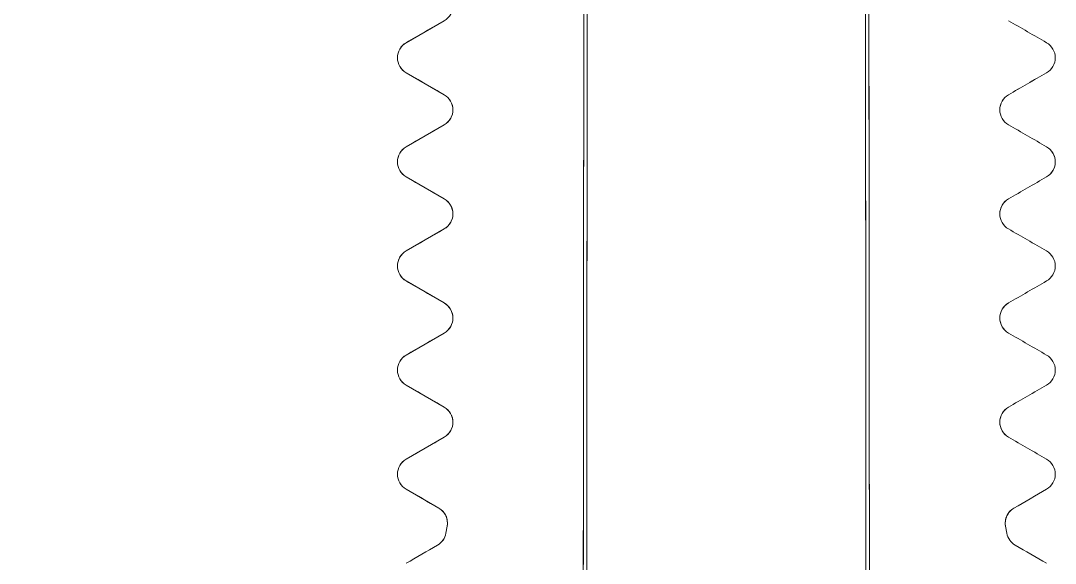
# Model space of a CAD drawing. Header units: inches. Extents: x -456 to 658, y -232 to 0.
# Drawn here: x -404.248 to -399.612, y -135.26 to -132.828 of the extents above; entities that cross this region are included whole.
import ezdxf

# ---------------------------------------------------------------- set-up
doc = ezdxf.new("R2010")
doc.units = ezdxf.units.IN
doc.header["$MEASUREMENT"] = 0

# ---------------------------------------------------------------- blocks, each defined once
blk = doc.blocks.new('FM-FF2-001--KIT_SIDE')
at = {"color": 0, "linetype": 'Continuous', "lineweight": 0, "extrusion": (-1, 6.12323e-17, 0)}
for p, q in [((-0.1845, 2.06864), (-0.16254, 2.08132)), ((-0.16254, 2.03864), (-0.1845, 2.05132)), ((-0.1845, 2.00864), (-0.16254, 2.02132)), ((-0.16254, 1.97864), (-0.1845, 1.99132)), ((-0.1845, 1.94864), (-0.16254, 1.96132)), ((-0.16254, 1.91864), (-0.1845, 1.93132)), ((-0.1845, 1.88864), (-0.16254, 1.90132)), ((-0.16254, 1.85864), (-0.1845, 1.87132)), ((-0.1845, 1.82864), (-0.16254, 1.84132)), ((-0.16568, 1.80045), (-0.1845, 1.81132)), ((-0.16084, 1.79003), (-0.16158, 1.78593)), ((0.16158, 1.78593), (0.16084, 1.79003))]:
    blk.add_line(p, q, dxfattribs=at)
at = {"color": 0, "linetype": 'Continuous', "lineweight": 0}
for centre, major_axis, ratio, start_param, end_param in [((-0.00997, 2.16932), (-0.94559, -0.54592), 0.000069, -1.408776, -1.385195), ((0.00997, 2.16932), (-0.94558, 0.54592), 0.000064, -1.756398, -1.732817), ((0.00629, 1.94124), (0.94729, -0.5469), 0.00006, -1.773557, -1.749944), ((-0.4495, 2.20441), (1.01059, -0.58349), 0.000065, -1.305433, -1.282842), ((-0.00629, 1.94123), (0.94729, 0.5469), 0.000052, -1.391649, -1.368035), ((0.4495, 2.20441), (1.01059, 0.58349), 0.000064, -1.85875, -1.83616), ((-0.00998, 2.10932), (-0.94681, -0.54663), 0.000061, -1.408995, -1.385445), ((0.00997, 2.10931), (-0.94682, 0.54663), 0.00007, -1.756148, -1.732598), ((0.0063, 1.88122), (0.94852, -0.54761), 0.000051, -1.773308, -1.749726), ((-0.0063, 1.88121), (0.94851, 0.54761), 0.00004, -1.391867, -1.368285), ((-0.00998, 2.04931), (-0.94804, -0.54734), 0.000066, -1.409213, -1.385695), ((0.00998, 2.04931), (-0.94804, 0.54734), 0.000071, -1.755898, -1.73238), ((0.00632, 1.82122), (0.94974, -0.54832), 0.000054, -1.773059, -1.749509), ((-0.00633, 1.82123), (0.94975, 0.54832), 0.000064, -1.392084, -1.368534), ((-0.00999, 1.98931), (-0.94927, -0.54805), 0.00006, -1.409431, -1.385944), ((0.00998, 1.9893), (-0.94927, 0.54805), 0.000076, -1.755649, -1.732162), ((0.00633, 1.7612), (0.95097, -0.54903), 0.000049, -1.772811, -1.749292), ((-0.00634, 1.76121), (0.95097, 0.54903), 0.000055, -1.392301, -1.368782), ((-0.01, 1.92932), (-0.9505, -0.54876), 0.000055, -1.409648, -1.386192), ((0.01, 1.92932), (-0.9505, 0.54876), 0.000049, -1.7554, -1.731945), ((0.00629, 1.70122), (0.95191, -0.54958), 0.000037, -1.772565, -1.752423), ((-0.00629, 1.70122), (0.95191, 0.54958), 0.000044, -1.389169, -1.369027), ((0.04285, 1.77854), (-0.96704, -0.53713), 0.093569, -1.404896, -1.385726), ((-0.04285, 1.77854), (-0.96704, 0.53713), 0.093569, -1.755866, -1.736696)]:
    blk.add_ellipse(centre, major_axis=major_axis, ratio=ratio, start_param=start_param, end_param=end_param, dxfattribs=at)
at = {"color": 0, "linetype": 'Continuous', "lineweight": 0, "extrusion": (0, 0, -1)}
for centre, major_axis, start_param, end_param in [((-0.99792, 1.94008), (-0.83672, 0.15208), 3.139161, 3.144061), ((0.99792, 1.94008), (-0.83673, -0.15206), -0.002503, 0.002397)]:
    blk.add_ellipse(centre, major_axis=major_axis, ratio=0.999748, start_param=start_param, end_param=end_param, dxfattribs=at)
at = {"color": 0, "linetype": 'Continuous', "lineweight": 0}
for points in [[(-0.08362, 0.31035), (-0.08278, 1.33176), (-0.08194, 2.32672), (-0.08112, 3.29524)], [(-0.08112, 3.29524), (-0.08196, 2.30027), (-0.0828, 1.30531), (-0.08362, 0.31035)], [(-0.08169, 0.31035), (-0.08084, 1.30531), (-0.07999, 2.30027), (-0.07912, 3.29524)], [(-0.07912, 3.29524), (-0.07997, 2.31617), (-0.08083, 1.32121), (-0.08169, 0.31035)], [(0.07912, 3.29524), (0.07999, 2.30027), (0.08084, 1.30531), (0.08169, 0.31035)], [(0.08169, 0.31035), (0.08083, 1.32121), (0.07997, 2.31617), (0.07912, 3.29524)], [(0.08112, 3.29524), (0.08194, 2.32672), (0.08278, 1.33176), (0.08362, 0.31035)], [(0.08362, 0.31035), (0.0828, 1.30531), (0.08196, 2.30027), (0.08112, 3.29524)], [(-0.15754, 2.08998), (-0.15754, 2.08672), (-0.15932, 2.08318), (-0.16254, 2.08132)], [(-0.1845, 2.05132), (-0.18616, 2.05228), (-0.18736, 2.05358), (-0.18818, 2.05502)], [(-0.15754, 2.02998), (-0.15754, 2.02672), (-0.15932, 2.02318), (-0.16254, 2.02132)], [(-0.1845, 1.99132), (-0.18616, 1.99228), (-0.18736, 1.99358), (-0.18818, 1.99502)], [(-0.15754, 1.96998), (-0.15754, 1.96672), (-0.15932, 1.96318), (-0.16254, 1.96132)], [(-0.18777, 1.9456), (-0.18796, 1.94532), (-0.18814, 1.94503), (-0.18829, 1.94474)], [(-0.1845, 1.93132), (-0.18616, 1.93228), (-0.18736, 1.93358), (-0.18818, 1.93502)], [(-0.15754, 1.90998), (-0.15754, 1.90672), (-0.15932, 1.90318), (-0.16254, 1.90132)], [(-0.18787, 1.88545), (-0.18807, 1.88515), (-0.18825, 1.88484), (-0.1884, 1.88454)], [(-0.1845, 1.87132), (-0.18616, 1.87228), (-0.18736, 1.87358), (-0.18818, 1.87502)], [(-0.15754, 1.84998), (-0.15754, 1.84672), (-0.15932, 1.84318), (-0.16254, 1.84132)], [(-0.1845, 1.81132), (-0.18616, 1.81228), (-0.18736, 1.81358), (-0.18818, 1.81502)], [(-0.16158, 1.78593), (-0.16207, 1.78329), (-0.16375, 1.78062), (-0.16641, 1.77908)]]:
    blk.add_open_spline(points, degree=3, dxfattribs=at)
for points, knots in [([(-0.1845, 2.06864), (-0.18604, 2.06775), (-0.18725, 2.06654), (-0.18815, 2.06499), (-0.18905, 2.06345), (-0.1895, 2.06177), (-0.1895, 2.05998)], [0, 0, 0, 0, 0.0001331937, 0.0001331937, 0.0001331937, 0.0002663874, 0.0002663874, 0.0002663874, 0.0002663874]), ([(-0.1895, 2.05998), (-0.1895, 2.0617), (-0.18903, 2.06344), (-0.1882, 2.06491), (-0.18737, 2.06638), (-0.18614, 2.06769), (-0.1845, 2.06864)], [0.0002703966, 0.0002703966, 0.0002703966, 0.0002703966, 0.0004053039, 0.0004053039, 0.0004053039, 0.0005402111, 0.0005402111, 0.0005402111, 0.0005402111]), ([(0.1845, 2.05132), (0.18603, 2.0522), (0.18725, 2.05341), (0.18815, 2.05495), (0.18904, 2.05649), (0.1895, 2.05816), (0.1895, 2.05996), (0.1895, 2.06175), (0.18906, 2.06343), (0.18816, 2.06498), (0.18726, 2.06653), (0.18605, 2.06775), (0.1845, 2.06864)], [0, 0, 0, 0, 0.0001333364, 0.0001333364, 0.0001333364, 0.0002666728, 0.0002666728, 0.0002666728, 0.0004000091, 0.0004000091, 0.0004000091, 0.0005333455, 0.0005333455, 0.0005333455, 0.0005333455]), ([(-0.1895, 2.05998), (-0.1895, 2.05818), (-0.18905, 2.05651), (-0.18815, 2.05497), (-0.18726, 2.05342), (-0.18604, 2.05221), (-0.1845, 2.05132)], [0.0002663874, 0.0002663874, 0.0002663874, 0.0002663874, 0.0003998685, 0.0003998685, 0.0003998685, 0.0005333495, 0.0005333495, 0.0005333495, 0.0005333495]), ([(-0.16254, 2.03864), (-0.161, 2.03775), (-0.15978, 2.03654), (-0.15889, 2.03499), (-0.15799, 2.03345), (-0.15754, 2.03177), (-0.15754, 2.02998)], [0, 0, 0, 0, 0.0001332749, 0.0001332749, 0.0001332749, 0.0002665498, 0.0002665498, 0.0002665498, 0.0002665498]), ([(-0.16254, 2.03864), (-0.1609, 2.03769), (-0.15967, 2.03638), (-0.15884, 2.0349), (-0.158, 2.03343), (-0.15754, 2.03168), (-0.15754, 2.02998)], [0, 0, 0, 0, 0.0001332749, 0.0001332749, 0.0001332749, 0.0002665498, 0.0002665498, 0.0002665498, 0.0002665498]), ([(0.15754, 2.02998), (0.15754, 2.03168), (0.158, 2.03343), (0.15883, 2.0349), (0.15967, 2.03637), (0.1609, 2.03769), (0.16254, 2.03864)], [0.0002658831, 0.0002658831, 0.0002658831, 0.0002658831, 0.0003990782, 0.0003990782, 0.0003990782, 0.0005322732, 0.0005322732, 0.0005322732, 0.0005322732]), ([(0.15754, 2.02998), (0.15754, 2.03177), (0.15799, 2.03344), (0.15888, 2.03499), (0.15978, 2.03653), (0.161, 2.03775), (0.16254, 2.03864)], [0.0002658831, 0.0002658831, 0.0002658831, 0.0002658831, 0.0003990782, 0.0003990782, 0.0003990782, 0.0005322732, 0.0005322732, 0.0005322732, 0.0005322732]), ([(-0.15754, 2.02998), (-0.15754, 2.02819), (-0.15799, 2.02652), (-0.15888, 2.02497), (-0.15978, 2.02343), (-0.161, 2.02221), (-0.16254, 2.02132)], [0.0002665498, 0.0002665498, 0.0002665498, 0.0002665498, 0.0003994111, 0.0003994111, 0.0003994111, 0.0005322723, 0.0005322723, 0.0005322723, 0.0005322723]), ([(0.16254, 2.02132), (0.161, 2.02221), (0.15978, 2.02342), (0.15888, 2.02497), (0.15799, 2.02651), (0.15754, 2.02818), (0.15754, 2.02998)], [0, 0, 0, 0, 0.0001329415, 0.0001329415, 0.0001329415, 0.0002658831, 0.0002658831, 0.0002658831, 0.0002658831]), ([(-0.1845, 2.00864), (-0.18604, 2.00775), (-0.18725, 2.00654), (-0.18815, 2.00499), (-0.18905, 2.00345), (-0.1895, 2.00177), (-0.1895, 1.99998)], [0, 0, 0, 0, 0.0001331912, 0.0001331912, 0.0001331912, 0.0002663825, 0.0002663825, 0.0002663825, 0.0002663825]), ([(-0.1895, 1.99998), (-0.1895, 2.0017), (-0.18903, 2.00344), (-0.1882, 2.00491), (-0.18737, 2.00638), (-0.18614, 2.00769), (-0.1845, 2.00864)], [0.0002703915, 0.0002703915, 0.0002703915, 0.0002703915, 0.0004052966, 0.0004052966, 0.0004052966, 0.0005402016, 0.0005402016, 0.0005402016, 0.0005402016]), ([(0.1845, 1.99132), (0.18603, 1.9922), (0.18725, 1.99341), (0.18815, 1.99495), (0.18904, 1.99649), (0.1895, 1.99816), (0.1895, 1.99996), (0.1895, 2.00175), (0.18906, 2.00343), (0.18816, 2.00498), (0.18726, 2.00653), (0.18605, 2.00775), (0.1845, 2.00864)], [0, 0, 0, 0, 0.0001333338, 0.0001333338, 0.0001333338, 0.0002666675, 0.0002666675, 0.0002666675, 0.0004000013, 0.0004000013, 0.0004000013, 0.000533335, 0.000533335, 0.000533335, 0.000533335]), ([(0.1845, 1.99132), (0.18531, 1.99179), (0.18605, 1.99236), (0.18668, 1.99301), (0.18731, 1.99367), (0.18782, 1.99436), (0.18824, 1.99511), (0.18907, 1.99661), (0.18949, 1.9982), (0.1895, 1.9999), (0.18951, 2.00161), (0.18911, 2.00322), (0.18828, 2.00476), (0.18787, 2.00553), (0.18734, 2.00625), (0.1867, 2.00691), (0.18607, 2.00758), (0.18532, 2.00816), (0.1845, 2.00864)], [0, 0, 0, 0, 0.0000793515, 0.0000793515, 0.0000793515, 0.000158703, 0.000158703, 0.000158703, 0.0003174061, 0.0003174061, 0.0003174061, 0.0004761091, 0.0004761091, 0.0004761091, 0.0005554606, 0.0005554606, 0.0005554606, 0.0006348122, 0.0006348122, 0.0006348122, 0.0006348122]), ([(-0.1895, 1.99998), (-0.1895, 1.99818), (-0.18905, 1.99651), (-0.18815, 1.99497), (-0.18726, 1.99342), (-0.18604, 1.99221), (-0.1845, 1.99132)], [0.0002663825, 0.0002663825, 0.0002663825, 0.0002663825, 0.0003998608, 0.0003998608, 0.0003998608, 0.000533339, 0.000533339, 0.000533339, 0.000533339]), ([(-0.16254, 1.97864), (-0.161, 1.97775), (-0.15978, 1.97654), (-0.15889, 1.97499), (-0.15799, 1.97345), (-0.15754, 1.97177), (-0.15754, 1.96998)], [0, 0, 0, 0, 0.0001332727, 0.0001332727, 0.0001332727, 0.0002665454, 0.0002665454, 0.0002665454, 0.0002665454]), ([(-0.16254, 1.97864), (-0.1609, 1.97769), (-0.15967, 1.97638), (-0.15884, 1.9749), (-0.158, 1.97343), (-0.15754, 1.97168), (-0.15754, 1.96998)], [0, 0, 0, 0, 0.0001332727, 0.0001332727, 0.0001332727, 0.0002665454, 0.0002665454, 0.0002665454, 0.0002665454]), ([(-0.16254, 1.97864), (-0.16169, 1.97815), (-0.16094, 1.97755), (-0.1603, 1.97688), (-0.15991, 1.97646), (-0.15956, 1.97604), (-0.15926, 1.9756)], [0, 0, 0, 0, 0.0000844605, 0.0000844605, 0.0000844605, 0.0001357759, 0.0001357759, 0.0001357759, 0.0001357759]), ([(-0.15877, 1.97479), (-0.15876, 1.97477), (-0.15875, 1.97475), (-0.15874, 1.97472), (-0.15793, 1.97322), (-0.15754, 1.97165), (-0.15754, 1.96998)], [0.0001664738, 0.0001664738, 0.0001664738, 0.0001664738, 0.000168921, 0.000168921, 0.000168921, 0.0003378421, 0.0003378421, 0.0003378421, 0.0003378421]), ([(0.15754, 1.96998), (0.15754, 1.97168), (0.158, 1.97342), (0.15883, 1.9749), (0.15967, 1.97637), (0.1609, 1.97769), (0.16254, 1.97864)], [0.0002658796, 0.0002658796, 0.0002658796, 0.0002658796, 0.0003990726, 0.0003990726, 0.0003990726, 0.0005322656, 0.0005322656, 0.0005322656, 0.0005322656]), ([(0.15754, 1.96998), (0.15754, 1.97177), (0.15799, 1.97344), (0.15888, 1.97499), (0.15978, 1.97653), (0.161, 1.97775), (0.16254, 1.97864)], [0.0002658796, 0.0002658796, 0.0002658796, 0.0002658796, 0.0003990726, 0.0003990726, 0.0003990726, 0.0005322656, 0.0005322656, 0.0005322656, 0.0005322656]), ([(-0.15754, 1.96998), (-0.15754, 1.96819), (-0.15799, 1.96652), (-0.15888, 1.96497), (-0.15978, 1.96343), (-0.161, 1.96221), (-0.16254, 1.96132)], [0.0002665454, 0.0002665454, 0.0002665454, 0.0002665454, 0.0003994051, 0.0003994051, 0.0003994051, 0.0005322648, 0.0005322648, 0.0005322648, 0.0005322648]), ([(0.16254, 1.96132), (0.161, 1.96221), (0.15978, 1.96342), (0.15888, 1.96497), (0.15799, 1.96651), (0.15754, 1.96818), (0.15754, 1.96998)], [0, 0, 0, 0, 0.0001329398, 0.0001329398, 0.0001329398, 0.0002658796, 0.0002658796, 0.0002658796, 0.0002658796]), ([(-0.1845, 1.94864), (-0.18604, 1.94775), (-0.18725, 1.94654), (-0.18815, 1.94499), (-0.18905, 1.94345), (-0.1895, 1.94177), (-0.1895, 1.93998)], [0, 0, 0, 0, 0.0001331888, 0.0001331888, 0.0001331888, 0.0002663776, 0.0002663776, 0.0002663776, 0.0002663776]), ([(-0.1895, 1.93998), (-0.1895, 1.9417), (-0.18903, 1.94344), (-0.1882, 1.94491), (-0.18737, 1.94638), (-0.18614, 1.94769), (-0.1845, 1.94864)], [0.0002703865, 0.0002703865, 0.0002703865, 0.0002703865, 0.0004052893, 0.0004052893, 0.0004052893, 0.0005401922, 0.0005401922, 0.0005401922, 0.0005401922]), ([(0.1845, 1.93132), (0.18603, 1.9322), (0.18725, 1.93341), (0.18815, 1.93495), (0.18904, 1.93649), (0.1895, 1.93816), (0.1895, 1.93996), (0.1895, 1.94175), (0.18906, 1.94343), (0.18816, 1.94498), (0.18726, 1.94653), (0.18605, 1.94775), (0.1845, 1.94864)], [0, 0, 0, 0, 0.0001333312, 0.0001333312, 0.0001333312, 0.0002666623, 0.0002666623, 0.0002666623, 0.0003999935, 0.0003999935, 0.0003999935, 0.0005333246, 0.0005333246, 0.0005333246, 0.0005333246]), ([(-0.1895, 1.93998), (-0.1895, 1.93818), (-0.18905, 1.93651), (-0.18815, 1.93497), (-0.18726, 1.93342), (-0.18604, 1.93221), (-0.1845, 1.93132)], [0.0002663776, 0.0002663776, 0.0002663776, 0.0002663776, 0.0003998531, 0.0003998531, 0.0003998531, 0.0005333286, 0.0005333286, 0.0005333286, 0.0005333286]), ([(-0.16254, 1.91864), (-0.161, 1.91775), (-0.15978, 1.91654), (-0.15889, 1.91499), (-0.15799, 1.91345), (-0.15754, 1.91177), (-0.15754, 1.90998)], [0, 0, 0, 0, 0.0001332705, 0.0001332705, 0.0001332705, 0.0002665411, 0.0002665411, 0.0002665411, 0.0002665411]), ([(-0.16254, 1.91864), (-0.1609, 1.91769), (-0.15967, 1.91638), (-0.15884, 1.9149), (-0.158, 1.91343), (-0.15754, 1.91168), (-0.15754, 1.90998)], [0, 0, 0, 0, 0.0001332705, 0.0001332705, 0.0001332705, 0.0002665411, 0.0002665411, 0.0002665411, 0.0002665411]), ([(-0.16254, 1.91864), (-0.16164, 1.91812), (-0.16084, 1.91747), (-0.16019, 1.91676), (-0.15982, 1.91636), (-0.15951, 1.91596), (-0.15923, 1.91555)], [0, 0, 0, 0, 0.0001045372, 0.0001045372, 0.0001045372, 0.0001627783, 0.0001627783, 0.0001627783, 0.0001627783]), ([(-0.1587, 1.91465), (-0.15868, 1.91463), (-0.15867, 1.9146), (-0.15866, 1.91457), (-0.1579, 1.91309), (-0.15754, 1.91157), (-0.15754, 1.90998)], [0.0002052398, 0.0002052398, 0.0002052398, 0.0002052398, 0.0002090744, 0.0002090744, 0.0002090744, 0.0004181487, 0.0004181487, 0.0004181487, 0.0004181487]), ([(0.16254, 1.90132), (0.15931, 1.90318), (0.15752, 1.90672), (0.15754, 1.91003), (0.15755, 1.91169), (0.158, 1.91343), (0.15884, 1.9149), (0.15967, 1.91638), (0.1609, 1.91769), (0.16254, 1.91864)], [0, 0, 0, 0, 0.000266129, 0.000266129, 0.000266129, 0.0003991936, 0.0003991936, 0.0003991936, 0.0005322581, 0.0005322581, 0.0005322581, 0.0005322581]), ([(0.16254, 1.90132), (0.161, 1.90221), (0.15978, 1.90342), (0.15888, 1.90497), (0.15799, 1.90652), (0.15754, 1.90819), (0.15754, 1.90999), (0.15754, 1.91178), (0.15799, 1.91345), (0.15889, 1.91499), (0.15978, 1.91653), (0.161, 1.91775), (0.16254, 1.91864)], [0, 0, 0, 0, 0.0001330645, 0.0001330645, 0.0001330645, 0.000266129, 0.000266129, 0.000266129, 0.0003991936, 0.0003991936, 0.0003991936, 0.0005322581, 0.0005322581, 0.0005322581, 0.0005322581]), ([(-0.15754, 1.90998), (-0.15754, 1.90819), (-0.15799, 1.90652), (-0.15888, 1.90497), (-0.15978, 1.90343), (-0.161, 1.90221), (-0.16254, 1.90132)], [0.0002665411, 0.0002665411, 0.0002665411, 0.0002665411, 0.0003993991, 0.0003993991, 0.0003993991, 0.0005322572, 0.0005322572, 0.0005322572, 0.0005322572]), ([(-0.1845, 1.88864), (-0.18604, 1.88775), (-0.18725, 1.88654), (-0.18815, 1.88499), (-0.18905, 1.88345), (-0.1895, 1.88177), (-0.1895, 1.87998)], [0, 0, 0, 0, 0.0001331863, 0.0001331863, 0.0001331863, 0.0002663727, 0.0002663727, 0.0002663727, 0.0002663727]), ([(-0.1895, 1.87998), (-0.1895, 1.8817), (-0.18903, 1.88344), (-0.1882, 1.88491), (-0.18737, 1.88638), (-0.18614, 1.88769), (-0.1845, 1.88864)], [0.0002703815, 0.0002703815, 0.0002703815, 0.0002703815, 0.0004052821, 0.0004052821, 0.0004052821, 0.0005401827, 0.0005401827, 0.0005401827, 0.0005401827]), ([(0.1845, 1.87132), (0.18603, 1.8722), (0.18725, 1.87341), (0.18815, 1.87495), (0.18904, 1.87649), (0.1895, 1.87816), (0.1895, 1.87996), (0.1895, 1.88175), (0.18906, 1.88343), (0.18816, 1.88498), (0.18726, 1.88653), (0.18605, 1.88775), (0.1845, 1.88864)], [0, 0, 0, 0, 0.0001333286, 0.0001333286, 0.0001333286, 0.0002666571, 0.0002666571, 0.0002666571, 0.0003999857, 0.0003999857, 0.0003999857, 0.0005333142, 0.0005333142, 0.0005333142, 0.0005333142]), ([(-0.1895, 1.87998), (-0.1895, 1.87818), (-0.18905, 1.87651), (-0.18815, 1.87497), (-0.18726, 1.87342), (-0.18604, 1.87221), (-0.1845, 1.87132)], [0.0002663727, 0.0002663727, 0.0002663727, 0.0002663727, 0.0003998454, 0.0003998454, 0.0003998454, 0.0005333181, 0.0005333181, 0.0005333181, 0.0005333181]), ([(-0.16254, 1.85864), (-0.161, 1.85775), (-0.15978, 1.85654), (-0.15889, 1.85499), (-0.15799, 1.85345), (-0.15754, 1.85177), (-0.15754, 1.84998)], [0, 0, 0, 0, 0.0001332684, 0.0001332684, 0.0001332684, 0.0002665367, 0.0002665367, 0.0002665367, 0.0002665367]), ([(-0.16254, 1.85864), (-0.1609, 1.85769), (-0.15967, 1.85638), (-0.15884, 1.8549), (-0.158, 1.85343), (-0.15754, 1.85168), (-0.15754, 1.84998)], [0, 0, 0, 0, 0.0001332684, 0.0001332684, 0.0001332684, 0.0002665367, 0.0002665367, 0.0002665367, 0.0002665367]), ([(-0.15985, 1.85638), (-0.15982, 1.85634), (-0.15979, 1.8563), (-0.15976, 1.85627), (-0.15942, 1.85583), (-0.15914, 1.85541), (-0.1589, 1.85502)], [0.2393841, 0.2393841, 0.2393841, 0.2393841, 0.25, 0.25, 0.25, 0.3778999, 0.3778999, 0.3778999, 0.3778999]), ([(-0.15841, 1.85407), (-0.15839, 1.85403), (-0.15838, 1.85399), (-0.15836, 1.85396), (-0.1578, 1.85259), (-0.15754, 1.85125), (-0.15754, 1.84998)], [0.485984, 0.485984, 0.485984, 0.485984, 0.5, 0.5, 0.5, 1, 1, 1, 1]), ([(0.16254, 1.84132), (0.15931, 1.84318), (0.15752, 1.84672), (0.15754, 1.85003), (0.15755, 1.85169), (0.158, 1.85343), (0.15884, 1.8549), (0.15967, 1.85638), (0.1609, 1.85769), (0.16254, 1.85864)], [0, 0, 0, 0, 0.0002661253, 0.0002661253, 0.0002661253, 0.0003991879, 0.0003991879, 0.0003991879, 0.0005322506, 0.0005322506, 0.0005322506, 0.0005322506]), ([(0.16254, 1.84132), (0.161, 1.84221), (0.15978, 1.84342), (0.15888, 1.84497), (0.15799, 1.84652), (0.15754, 1.84819), (0.15754, 1.84999), (0.15754, 1.85178), (0.15799, 1.85345), (0.15889, 1.85499), (0.15978, 1.85653), (0.161, 1.85775), (0.16254, 1.85864)], [0, 0, 0, 0, 0.0001330626, 0.0001330626, 0.0001330626, 0.0002661253, 0.0002661253, 0.0002661253, 0.0003991879, 0.0003991879, 0.0003991879, 0.0005322506, 0.0005322506, 0.0005322506, 0.0005322506]), ([(-0.15754, 1.84998), (-0.15754, 1.84819), (-0.15799, 1.84652), (-0.15888, 1.84497), (-0.15978, 1.84343), (-0.161, 1.84221), (-0.16254, 1.84132)], [0.0002665367, 0.0002665367, 0.0002665367, 0.0002665367, 0.0003993932, 0.0003993932, 0.0003993932, 0.0005322497, 0.0005322497, 0.0005322497, 0.0005322497]), ([(-0.1845, 1.82864), (-0.18604, 1.82775), (-0.18725, 1.82654), (-0.18815, 1.82499), (-0.18905, 1.82345), (-0.1895, 1.82177), (-0.1895, 1.81998)], [0, 0, 0, 0, 0.0001331839, 0.0001331839, 0.0001331839, 0.0002663678, 0.0002663678, 0.0002663678, 0.0002663678]), ([(-0.1895, 1.81998), (-0.1895, 1.8217), (-0.18903, 1.82344), (-0.1882, 1.82491), (-0.18737, 1.82638), (-0.18614, 1.82769), (-0.1845, 1.82864)], [0.0002703764, 0.0002703764, 0.0002703764, 0.0002703764, 0.0004052749, 0.0004052749, 0.0004052749, 0.0005401734, 0.0005401734, 0.0005401734, 0.0005401734]), ([(0.1845, 1.81132), (0.18603, 1.8122), (0.18725, 1.81341), (0.18815, 1.81495), (0.18904, 1.81649), (0.1895, 1.81816), (0.1895, 1.81996), (0.1895, 1.82175), (0.18906, 1.82343), (0.18816, 1.82498), (0.18726, 1.82653), (0.18605, 1.82775), (0.1845, 1.82864)], [0, 0, 0, 0, 0.000133326, 0.000133326, 0.000133326, 0.0002666519, 0.0002666519, 0.0002666519, 0.0003999779, 0.0003999779, 0.0003999779, 0.0005333039, 0.0005333039, 0.0005333039, 0.0005333039]), ([(-0.1895, 1.81998), (-0.1895, 1.81818), (-0.18905, 1.81651), (-0.18815, 1.81497), (-0.18726, 1.81342), (-0.18604, 1.81221), (-0.1845, 1.81132)], [0.0002663678, 0.0002663678, 0.0002663678, 0.0002663678, 0.0003998378, 0.0003998378, 0.0003998378, 0.0005333078, 0.0005333078, 0.0005333078, 0.0005333078]), ([(-0.16568, 1.80045), (-0.1648, 1.79994), (-0.16401, 1.79931), (-0.16332, 1.79856), (-0.16263, 1.79781), (-0.16206, 1.79697), (-0.16162, 1.79604), (-0.16119, 1.79511), (-0.1609, 1.79413), (-0.16076, 1.7931), (-0.16063, 1.79208), (-0.16065, 1.79105), (-0.16084, 1.79003)], [0, 0, 0, 0, 0.000077796, 0.000077796, 0.000077796, 0.0001555919, 0.0001555919, 0.0001555919, 0.0002333879, 0.0002333879, 0.0002333879, 0.0003111839, 0.0003111839, 0.0003111839, 0.0003111839]), ([(-0.16568, 1.80045), (-0.16376, 1.79934), (-0.16238, 1.79771), (-0.16157, 1.79592), (-0.16076, 1.79413), (-0.16048, 1.79201), (-0.16084, 1.79003)], [0, 0, 0, 0, 0.0001555919, 0.0001555919, 0.0001555919, 0.0003111839, 0.0003111839, 0.0003111839, 0.0003111839]), ([(0.16084, 1.79003), (0.16048, 1.792), (0.16076, 1.79412), (0.16157, 1.79591), (0.16238, 1.7977), (0.16375, 1.79934), (0.16568, 1.80045)], [0, 0, 0, 0, 0.0001555754, 0.0001555754, 0.0001555754, 0.0003111508, 0.0003111508, 0.0003111508, 0.0003111508]), ([(0.16084, 1.79003), (0.16065, 1.79104), (0.16063, 1.79206), (0.16076, 1.79309), (0.1609, 1.79411), (0.16118, 1.79509), (0.16162, 1.79602), (0.16205, 1.79695), (0.16262, 1.79779), (0.16331, 1.79855), (0.164, 1.79931), (0.16479, 1.79994), (0.16568, 1.80045)], [0, 0, 0, 0, 0.0000777877, 0.0000777877, 0.0000777877, 0.0001555754, 0.0001555754, 0.0001555754, 0.0002333631, 0.0002333631, 0.0002333631, 0.0003111508, 0.0003111508, 0.0003111508, 0.0003111508]), ([(-0.16158, 1.78593), (-0.16185, 1.78448), (-0.1624, 1.78316), (-0.16325, 1.78197), (-0.1641, 1.78077), (-0.16515, 1.77981), (-0.16641, 1.77908)], [0, 0, 0, 0, 0.000109781, 0.000109781, 0.000109781, 0.0002195619, 0.0002195619, 0.0002195619, 0.0002195619]), ([(0.16641, 1.77908), (0.16515, 1.77981), (0.1641, 1.78077), (0.16325, 1.78196), (0.16241, 1.78316), (0.16185, 1.78448), (0.16158, 1.78593)], [0, 0, 0, 0, 0.0001098012, 0.0001098012, 0.0001098012, 0.0002196024, 0.0002196024, 0.0002196024, 0.0002196024])]:
    blk.add_open_spline(points, degree=3, knots=knots, dxfattribs=at)

msp = doc.modelspace()

# ---------------------------------------------------------------- linework, layer by layer
msp.add_circle((-380.40764, -146.76), 62.22086)

# ---------------------------------------------------------------- block references
at = {"xscale": 7.777607268479954, "yscale": 7.777607268479954, "zscale": 7.777607268479954}
msp.add_blockref('FM-FF2-001--KIT_SIDE', (-401.08628, -149.01551), dxfattribs=at)

doc.saveas('drawing.dxf')
